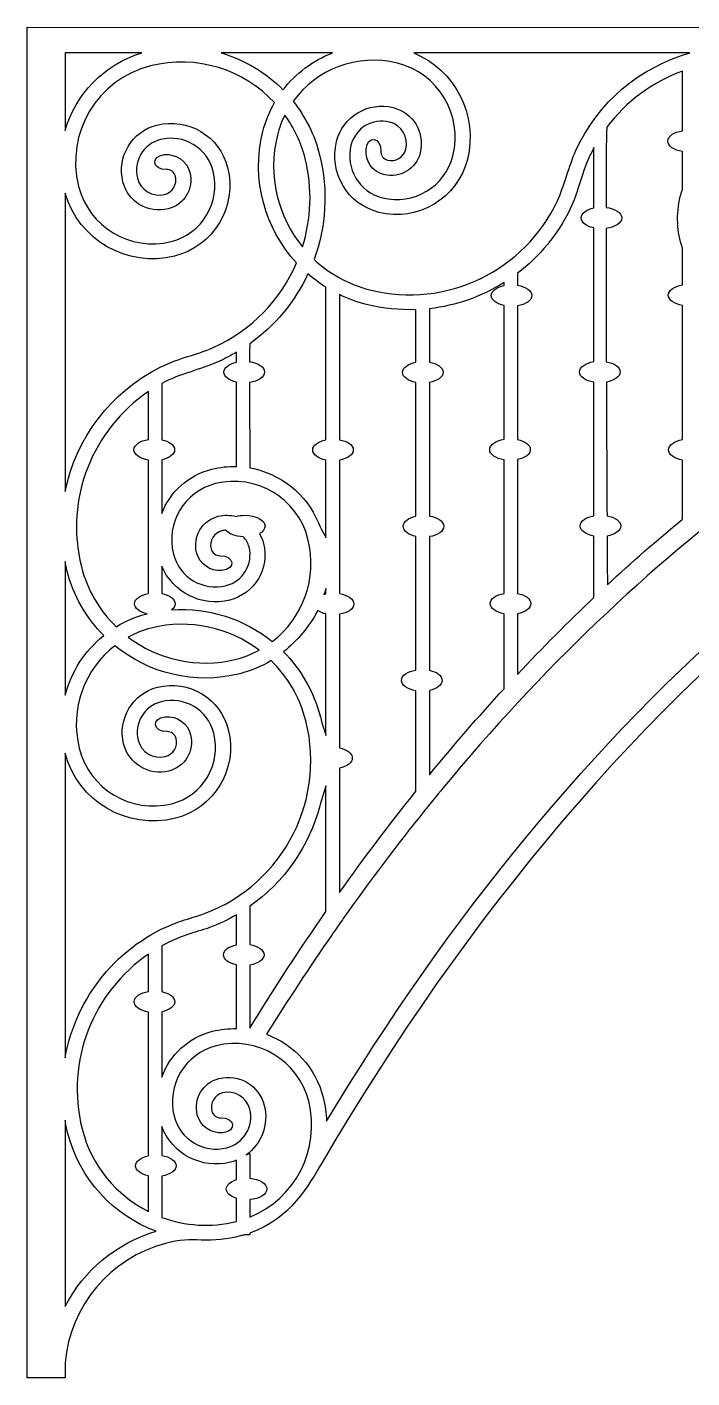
# Model space of a CAD drawing. Header units: centimetres. Extents: x -57 to 65, y -15 to 39.
# Drawn here: x -57.2 to -30.7, y -14.8 to 39.1 of the extents above; entities that cross this region are included whole.
import ezdxf

# ---------------------------------------------------------------- set-up
doc = ezdxf.new("R2010")
doc.units = ezdxf.units.CM
doc.header["$MEASUREMENT"] = 0
doc.layers.add('layer 1', color=7, linetype='Continuous')

msp = doc.modelspace()

# ---------------------------------------------------------------- linework, layer by layer
at = {"layer": 'layer 1', "color": 251}
for points, knots in [([(3.65986, 39.08282), (3.65986, 39.08282), (3.65986, 39.07591), (3.65986, 39.07591), (3.65986, 39.07591), (3.65986, 39.07591), (-57.24588, 39.08034), (-57.24588, 39.08034), (-57.24588, 39.08034), (-57.24588, 39.08034), (-57.24588, -14.76197), (-57.24588, -14.76197), (-57.24588, -14.76197), (-57.24588, -14.76197), (-55.72585, -14.75709), (-55.72585, -14.75709), (-55.72585, -14.75709), (-55.72585, -14.75709), (-55.72585, -14.15892), (-55.72585, -14.15892), (-55.72585, -14.15892), (-55.53004, -11.87684), (-53.9059, -9.97495), (-51.72323, -9.39904), (-51.72323, -9.39904), (-51.13109, -9.24296), (-50.75898, -9.24624), (-50.29951, -9.26229), (-50.29951, -9.26229), (-49.78382, -9.28082), (-49.25766, -9.23098), (-48.73159, -9.09885), (-48.73159, -9.09885), (-48.67626, -9.0851), (-48.62491, -9.06736), (-48.57143, -9.05167), (-48.57143, -9.05167), (-48.57143, -9.05167), (-48.35788, -9.05167), (-48.35788, -9.05167), (-48.35788, -9.05167), (-48.35788, -9.05167), (-48.35788, -8.98613), (-48.35788, -8.98613), (-48.35788, -8.98613), (-46.73037, -8.41998), (-45.999, -7.06579), (-45.47471, -6.17062), (-45.47471, -6.17062), (-33.79489, 13.76541), (-17.38569, 27.05625), (1.39472, 28.83878), (1.39472, 28.83878), (3.35133, 29.02439), (4.46767, 29.02138), (6.13766, 28.8723), (6.13766, 28.8723), (25.02529, 27.18697), (41.53106, 13.86767), (53.26347, -6.15909), (53.26347, -6.15909), (53.78803, -7.05444), (54.5194, -8.40854), (56.14665, -8.97469), (56.14665, -8.97469), (56.14665, -8.97469), (56.14665, -9.04031), (56.14665, -9.04031), (56.14665, -9.04031), (56.14665, -9.04031), (56.36082, -9.04031), (56.36082, -9.04031), (56.36082, -9.04031), (56.41394, -9.0561), (56.46564, -9.07366), (56.52089, -9.08723), (56.52089, -9.08723), (57.04669, -9.21954), (57.57285, -9.26938), (58.0888, -9.25103), (58.0888, -9.25103), (58.54774, -9.2348), (58.92074, -9.23143), (59.51226, -9.3876), (59.51226, -9.3876), (61.69492, -9.96333), (63.31906, -11.86549), (63.51488, -14.14757), (63.51488, -14.14757), (63.51488, -14.14757), (63.51488, -14.74565), (63.51488, -14.74565), (63.51488, -14.74565), (63.51488, -14.74565), (65.0349, -14.7507), (65.0349, -14.7507), (65.0349, -14.7507), (65.0349, -14.7507), (65.0349, 39.09178), (65.0349, 39.09178), (65.0349, 39.09178), (65.0349, 39.09178), (3.65986, 39.08282), (3.65986, 39.08282)], [0, 0, 0, 0, 0.03846154, 0.03846154, 0.03846154, 0.03846154, 0.07692308, 0.07692308, 0.07692308, 0.07692308, 0.11538462, 0.11538462, 0.11538462, 0.11538462, 0.15384615, 0.15384615, 0.15384615, 0.15384615, 0.19230769, 0.19230769, 0.19230769, 0.19230769, 0.23076923, 0.23076923, 0.23076923, 0.23076923, 0.26923077, 0.26923077, 0.26923077, 0.26923077, 0.30769231, 0.30769231, 0.30769231, 0.30769231, 0.34615385, 0.34615385, 0.34615385, 0.34615385, 0.38461538, 0.38461538, 0.38461538, 0.38461538, 0.42307692, 0.42307692, 0.42307692, 0.42307692, 0.46153846, 0.46153846, 0.46153846, 0.46153846, 0.5, 0.5, 0.5, 0.5, 0.53846154, 0.53846154, 0.53846154, 0.53846154, 0.57692308, 0.57692308, 0.57692308, 0.57692308, 0.61538462, 0.61538462, 0.61538462, 0.61538462, 0.65384615, 0.65384615, 0.65384615, 0.65384615, 0.69230769, 0.69230769, 0.69230769, 0.69230769, 0.73076923, 0.73076923, 0.73076923, 0.73076923, 0.76923077, 0.76923077, 0.76923077, 0.76923077, 0.80769231, 0.80769231, 0.80769231, 0.80769231, 0.84615385, 0.84615385, 0.84615385, 0.84615385, 0.88461538, 0.88461538, 0.88461538, 0.88461538, 0.92307692, 0.92307692, 0.92307692, 0.92307692, 0.96153846, 0.96153846, 0.96153846, 0.96153846, 1, 1, 1, 1]), ([(-55.72585, 38.05854), (-55.72585, 38.05854), (-52.66486, 38.05854), (-52.66486, 38.05854), (-52.66486, 38.05854), (-54.19181, 37.6012), (-55.31063, 36.40504), (-55.72585, 34.96208), (-55.72585, 34.96208), (-55.72585, 34.96208), (-55.72585, 38.05854), (-55.72585, 38.05854)], [0, 0, 0, 0, 0.33333333, 0.33333333, 0.33333333, 0.33333333, 0.66666667, 0.66666667, 0.66666667, 0.66666667, 1, 1, 1, 1]), ([(-55.72585, 32.46308), (-55.17841, 30.60029), (-53.25576, 29.48528), (-51.35599, 29.9624), (-51.35599, 29.9624), (-49.79721, 30.35393), (-48.85194, 31.93479), (-49.2433, 33.49269), (-49.2433, 33.49269), (-49.55644, 34.7394), (-50.82106, 35.49533), (-52.06758, 35.18219), (-52.06758, 35.18219), (-53.06509, 34.93184), (-53.66938, 33.91996), (-53.41885, 32.92317), (-53.41885, 32.92317), (-53.21842, 32.1252), (-52.40884, 31.64214), (-51.61113, 31.84221), (-51.61113, 31.84221), (-50.97288, 32.00264), (-50.58667, 32.65064), (-50.74683, 33.28845), (-50.74683, 33.28845), (-50.86291, 33.75023), (-51.29799, 34.04687), (-51.75746, 34.00475), (-51.75746, 34.00475), (-52.33488, 33.95154), (-52.24167, 33.38787), (-51.68722, 33.41243), (-51.68722, 33.41243), (-51.52094, 33.41961), (-51.36637, 33.31009), (-51.32486, 33.14363), (-51.32486, 33.14363), (-51.24478, 32.82464), (-51.4382, 32.50006), (-51.75622, 32.42016), (-51.75622, 32.42016), (-52.23466, 32.30026), (-52.72109, 32.59078), (-52.84081, 33.06799), (-52.84081, 33.06799), (-53.01099, 33.74517), (-52.59915, 34.43459), (-51.92241, 34.6046), (-51.92241, 34.6046), (-50.99612, 34.83712), (-50.05386, 34.27301), (-49.82133, 33.34752), (-49.82133, 33.34752), (-49.51068, 32.1103), (-50.26404, 30.851), (-51.50081, 30.54025), (-51.50081, 30.54025), (-53.12708, 30.13196), (-54.78208, 31.1221), (-55.19091, 32.74793), (-55.19091, 32.74793), (-55.72133, 34.86036), (-54.43445, 37.01048), (-52.32264, 37.5408), (-52.32264, 37.5408), (-50.46819, 38.00657), (-48.59289, 37.38321), (-47.36925, 36.07833), (-47.36925, 36.07833), (-47.57118, 35.72546), (-47.73223, 35.34217), (-47.83643, 34.92865), (-47.83643, 34.92865), (-48.32152, 32.99589), (-47.75085, 31.04788), (-46.49208, 29.68588), (-46.49208, 29.68588), (-47.12821, 28.21694), (-48.29501, 26.99302), (-49.81619, 26.31655), (-49.81619, 26.31655), (-50.60227, 25.96696), (-51.0621, 25.9588), (-51.93128, 25.52709), (-51.93128, 25.52709), (-53.91476, 24.542), (-55.29724, 22.68879), (-55.72585, 20.57033), (-55.72585, 20.57033), (-55.72585, 20.57033), (-55.72585, 32.46308), (-55.72585, 32.46308)], [0, 0, 0, 0, 0.04347826, 0.04347826, 0.04347826, 0.04347826, 0.08695652, 0.08695652, 0.08695652, 0.08695652, 0.13043478, 0.13043478, 0.13043478, 0.13043478, 0.17391304, 0.17391304, 0.17391304, 0.17391304, 0.2173913, 0.2173913, 0.2173913, 0.2173913, 0.26086957, 0.26086957, 0.26086957, 0.26086957, 0.30434783, 0.30434783, 0.30434783, 0.30434783, 0.34782609, 0.34782609, 0.34782609, 0.34782609, 0.39130435, 0.39130435, 0.39130435, 0.39130435, 0.43478261, 0.43478261, 0.43478261, 0.43478261, 0.47826087, 0.47826087, 0.47826087, 0.47826087, 0.52173913, 0.52173913, 0.52173913, 0.52173913, 0.56521739, 0.56521739, 0.56521739, 0.56521739, 0.60869565, 0.60869565, 0.60869565, 0.60869565, 0.65217391, 0.65217391, 0.65217391, 0.65217391, 0.69565217, 0.69565217, 0.69565217, 0.69565217, 0.73913043, 0.73913043, 0.73913043, 0.73913043, 0.7826087, 0.7826087, 0.7826087, 0.7826087, 0.82608696, 0.82608696, 0.82608696, 0.82608696, 0.86956522, 0.86956522, 0.86956522, 0.86956522, 0.91304348, 0.91304348, 0.91304348, 0.91304348, 0.95652174, 0.95652174, 0.95652174, 0.95652174, 1, 1, 1, 1]), ([(-45.06375, 38.05854), (-45.83769, 37.75879), (-46.5233, 37.25258), (-47.03438, 36.58666), (-47.03438, 36.58666), (-47.716, 37.27883), (-48.56416, 37.78601), (-49.49657, 38.05854), (-49.49657, 38.05854), (-49.49657, 38.05854), (-45.06375, 38.05854), (-45.06375, 38.05854)], [0, 0, 0, 0, 0.33333333, 0.33333333, 0.33333333, 0.33333333, 0.66666667, 0.66666667, 0.66666667, 0.66666667, 1, 1, 1, 1]), ([(-42.46534, 37.65175), (-40.8396, 37.24345), (-39.84946, 35.58791), (-40.25766, 33.96191), (-40.25766, 33.96191), (-40.56806, 32.72505), (-41.82771, 31.97151), (-43.0651, 32.28234), (-43.0651, 32.28234), (-43.99051, 32.51487), (-44.55445, 33.45757), (-44.32201, 34.3836), (-44.32201, 34.3836), (-44.15183, 35.05998), (-43.46258, 35.47218), (-42.78549, 35.30209), (-42.78549, 35.30209), (-42.30828, 35.18219), (-42.0174, 34.6955), (-42.13783, 34.21741), (-42.13783, 34.21741), (-42.21756, 33.89921), (-42.54196, 33.70579), (-42.86096, 33.7857), (-42.86096, 33.7857), (-43.0275, 33.82756), (-43.1372, 33.98195), (-43.12984, 34.14806), (-43.12984, 34.14806), (-43.1051, 34.70268), (-43.66904, 34.79615), (-43.72224, 34.21856), (-43.72224, 34.21856), (-43.76437, 33.75892), (-43.46746, 33.32384), (-43.00613, 33.20793), (-43.00613, 33.20793), (-42.36788, 33.04768), (-41.71987, 33.43398), (-41.5598, 34.07223), (-41.5598, 34.07223), (-41.35937, 34.86985), (-41.8427, 35.67961), (-42.6404, 35.88004), (-42.6404, 35.88004), (-43.63729, 36.13021), (-44.64916, 35.52593), (-44.89969, 34.52868), (-44.89969, 34.52868), (-45.21256, 33.28216), (-44.45672, 32.01762), (-43.21019, 31.70448), (-43.21019, 31.70448), (-41.65203, 31.31322), (-40.07125, 32.25849), (-39.67954, 33.81683), (-39.67954, 33.81683), (-39.23471, 35.58898), (-40.17546, 37.38091), (-41.81574, 38.05854), (-41.81574, 38.05854), (-41.81574, 38.05854), (-30.80964, 38.05854), (-30.80964, 38.05854), (-30.80964, 38.05854), (-32.7925, 37.49762), (-34.48697, 36.09101), (-35.36165, 34.14469), (-35.36165, 34.14469), (-35.60695, 33.5984), (-35.8416, 32.68399), (-36.08912, 32.15677), (-36.08912, 32.15677), (-37.38389, 29.39598), (-40.49835, 27.84163), (-43.56457, 28.61166), (-43.56457, 28.61166), (-44.42985, 28.82903), (-45.18631, 29.25887), (-45.79548, 29.82981), (-45.79548, 29.82981), (-45.32288, 31.12033), (-45.21256, 32.55886), (-45.57244, 33.99206), (-45.57244, 33.99206), (-45.77535, 34.79828), (-46.14444, 35.51732), (-46.62901, 36.1295), (-46.62901, 36.1295), (-45.70937, 37.40086), (-44.0776, 38.05685), (-42.46534, 37.65175)], [0, 0, 0, 0, 0.04347826, 0.04347826, 0.04347826, 0.04347826, 0.08695652, 0.08695652, 0.08695652, 0.08695652, 0.13043478, 0.13043478, 0.13043478, 0.13043478, 0.17391304, 0.17391304, 0.17391304, 0.17391304, 0.2173913, 0.2173913, 0.2173913, 0.2173913, 0.26086957, 0.26086957, 0.26086957, 0.26086957, 0.30434783, 0.30434783, 0.30434783, 0.30434783, 0.34782609, 0.34782609, 0.34782609, 0.34782609, 0.39130435, 0.39130435, 0.39130435, 0.39130435, 0.43478261, 0.43478261, 0.43478261, 0.43478261, 0.47826087, 0.47826087, 0.47826087, 0.47826087, 0.52173913, 0.52173913, 0.52173913, 0.52173913, 0.56521739, 0.56521739, 0.56521739, 0.56521739, 0.60869565, 0.60869565, 0.60869565, 0.60869565, 0.65217391, 0.65217391, 0.65217391, 0.65217391, 0.69565217, 0.69565217, 0.69565217, 0.69565217, 0.73913043, 0.73913043, 0.73913043, 0.73913043, 0.7826087, 0.7826087, 0.7826087, 0.7826087, 0.82608696, 0.82608696, 0.82608696, 0.82608696, 0.86956522, 0.86956522, 0.86956522, 0.86956522, 0.91304348, 0.91304348, 0.91304348, 0.91304348, 0.95652174, 0.95652174, 0.95652174, 0.95652174, 1, 1, 1, 1]), ([(-31.0999, 34.12926), (-31.0999, 34.12926), (-31.0999, 32.61029), (-31.0999, 32.61029), (-31.0999, 32.61029), (-31.13227, 32.52055), (-31.161, 32.42805), (-31.18486, 32.33325), (-31.18486, 32.33325), (-31.36178, 31.62902), (-31.31744, 30.92203), (-31.0999, 30.2821), (-31.0999, 30.2821), (-31.0999, 30.2821), (-31.0999, 28.81315), (-31.0999, 28.81315), (-31.0999, 28.81315), (-31.42625, 28.75737), (-31.66419, 28.59623), (-31.66419, 28.40379), (-31.66419, 28.40379), (-31.66419, 28.21099), (-31.42625, 28.04977), (-31.0999, 27.99416), (-31.0999, 27.99416), (-31.0999, 27.99416), (-31.0999, 22.64755), (-31.0999, 22.64755), (-31.0999, 22.64755), (-31.42404, 22.59106), (-31.65967, 22.43037), (-31.65967, 22.23881), (-31.65967, 22.23881), (-31.65967, 22.0469), (-31.42404, 21.88656), (-31.0999, 21.82998), (-31.0999, 21.82998), (-31.0999, 21.82998), (-31.0999, 19.47456), (-31.0999, 19.47456), (-31.0999, 19.47456), (-32.11426, 18.63837), (-33.11212, 17.7652), (-34.0934, 16.85504), (-34.0934, 16.85504), (-34.0934, 16.85504), (-34.09827, 17.60326), (-34.10475, 18.79676), (-34.10475, 18.79676), (-33.7885, 18.85573), (-33.56032, 19.01447), (-33.56032, 19.2031), (-33.56032, 19.2031), (-33.56032, 19.39271), (-33.79063, 19.55189), (-34.109, 19.61007), (-34.109, 19.61007), (-34.11663, 21.0729), (-34.12639, 22.97062), (-34.13375, 24.93469), (-34.13375, 24.93469), (-33.81449, 24.9926), (-33.5832, 25.15205), (-33.5832, 25.34201), (-33.5832, 25.34201), (-33.5832, 25.5325), (-33.816, 25.6924), (-34.13676, 25.74986), (-34.13676, 25.74986), (-34.1435, 27.61229), (-34.14838, 29.48608), (-34.149, 31.0626), (-34.149, 31.0626), (-33.78939, 31.10685), (-33.52086, 31.27765), (-33.52086, 31.48278), (-33.52086, 31.48278), (-33.52086, 31.68781), (-33.78912, 31.85862), (-34.14838, 31.90278), (-34.14838, 31.90278), (-34.14661, 33.77683), (-34.13623, 35.06247), (-34.11113, 35.0959), (-34.11113, 35.0959), (-33.34553, 36.1272), (-32.29331, 36.90335), (-31.0999, 37.33799), (-31.0999, 37.33799), (-31.0999, 37.33799), (-31.0999, 34.95596), (-31.0999, 34.95596), (-31.0999, 34.95596), (-31.4384, 34.9039), (-31.68716, 34.73984), (-31.68716, 34.54261), (-31.68716, 34.54261), (-31.68716, 34.34555), (-31.4384, 34.18105), (-31.0999, 34.12926)], [0, 0, 0, 0, 0.04, 0.04, 0.04, 0.04, 0.08, 0.08, 0.08, 0.08, 0.12, 0.12, 0.12, 0.12, 0.16, 0.16, 0.16, 0.16, 0.2, 0.2, 0.2, 0.2, 0.24, 0.24, 0.24, 0.24, 0.28, 0.28, 0.28, 0.28, 0.32, 0.32, 0.32, 0.32, 0.36, 0.36, 0.36, 0.36, 0.4, 0.4, 0.4, 0.4, 0.44, 0.44, 0.44, 0.44, 0.48, 0.48, 0.48, 0.48, 0.52, 0.52, 0.52, 0.52, 0.56, 0.56, 0.56, 0.56, 0.6, 0.6, 0.6, 0.6, 0.64, 0.64, 0.64, 0.64, 0.68, 0.68, 0.68, 0.68, 0.72, 0.72, 0.72, 0.72, 0.76, 0.76, 0.76, 0.76, 0.8, 0.8, 0.8, 0.8, 0.84, 0.84, 0.84, 0.84, 0.88, 0.88, 0.88, 0.88, 0.92, 0.92, 0.92, 0.92, 0.96, 0.96, 0.96, 0.96, 1, 1, 1, 1]), ([(-46.25565, 30.32857), (-47.23755, 31.532), (-47.66465, 33.16456), (-47.2583, 34.78365), (-47.2583, 34.78365), (-47.18745, 35.06522), (-47.08599, 35.33118), (-46.96166, 35.58109), (-46.96166, 35.58109), (-46.59416, 35.07302), (-46.31241, 34.49126), (-46.15056, 33.84707), (-46.15056, 33.84707), (-45.84833, 32.64328), (-45.90917, 31.43409), (-46.25565, 30.32857)], [0, 0, 0, 0, 0.25, 0.25, 0.25, 0.25, 0.5, 0.5, 0.5, 0.5, 0.75, 0.75, 0.75, 0.75, 1, 1, 1, 1]), ([(-34.62807, 31.08166), (-34.62807, 31.08166), (-34.62807, 25.75332), (-34.62807, 25.75332), (-34.62807, 25.75332), (-34.95992, 25.6994), (-35.20309, 25.53676), (-35.20309, 25.34201), (-35.20309, 25.34201), (-35.20309, 25.14735), (-34.95992, 24.98471), (-34.62807, 24.9307), (-34.62807, 24.9307), (-34.62807, 24.9307), (-34.62807, 19.61069), (-34.62807, 19.61069), (-34.62807, 19.61069), (-34.9483, 19.55314), (-35.17985, 19.39351), (-35.17985, 19.2031), (-35.17985, 19.2031), (-35.17985, 19.01306), (-34.9483, 18.85334), (-34.62807, 18.79543), (-34.62807, 18.79543), (-34.62807, 18.79543), (-34.62807, 16.35381), (-34.62807, 16.35381), (-34.62807, 16.35381), (-35.66592, 15.37093), (-36.68427, 14.34682), (-37.6824, 13.28422), (-37.6824, 13.28422), (-37.6824, 13.28422), (-37.6824, 15.70349), (-37.6824, 15.70349), (-37.6824, 15.70349), (-37.36979, 15.76353), (-37.14525, 15.92148), (-37.14525, 16.10869), (-37.14525, 16.10869), (-37.14525, 16.29607), (-37.36979, 16.45375), (-37.6824, 16.51379), (-37.6824, 16.51379), (-37.6824, 16.51379), (-37.6824, 21.84648), (-37.6824, 21.84648), (-37.6824, 21.84648), (-37.38203, 21.90944), (-37.16821, 22.06482), (-37.16821, 22.24768), (-37.16821, 22.24768), (-37.16821, 22.43037), (-37.38203, 22.58574), (-37.6824, 22.64897), (-37.6824, 22.64897), (-37.6824, 22.64897), (-37.6824, 27.97678), (-37.6824, 27.97678), (-37.6824, 27.97678), (-37.34966, 28.03052), (-37.10587, 28.19343), (-37.10587, 28.38845), (-37.10587, 28.38845), (-37.10587, 28.58329), (-37.34966, 28.74628), (-37.6824, 28.80003), (-37.6824, 28.80003), (-37.6824, 28.80003), (-37.6824, 29.27528), (-37.6824, 29.27528), (-37.6824, 29.27528), (-36.80612, 29.94129), (-36.07564, 30.80852), (-35.5807, 31.83769), (-35.5807, 31.83769), (-35.25346, 32.51833), (-35.21896, 32.97451), (-34.85784, 33.81133), (-34.85784, 33.81133), (-34.78761, 33.973), (-34.70992, 34.12952), (-34.62807, 34.28303), (-34.62807, 34.28303), (-34.62807, 34.28303), (-34.62807, 31.8838), (-34.62807, 31.8838), (-34.62807, 31.8838), (-34.92781, 31.82057), (-35.14074, 31.66502), (-35.14074, 31.48278), (-35.14074, 31.48278), (-35.14074, 31.30027), (-34.92781, 31.14507), (-34.62807, 31.08166)], [0, 0, 0, 0, 0.04166667, 0.04166667, 0.04166667, 0.04166667, 0.08333333, 0.08333333, 0.08333333, 0.08333333, 0.125, 0.125, 0.125, 0.125, 0.16666667, 0.16666667, 0.16666667, 0.16666667, 0.20833333, 0.20833333, 0.20833333, 0.20833333, 0.25, 0.25, 0.25, 0.25, 0.29166667, 0.29166667, 0.29166667, 0.29166667, 0.33333333, 0.33333333, 0.33333333, 0.33333333, 0.375, 0.375, 0.375, 0.375, 0.41666667, 0.41666667, 0.41666667, 0.41666667, 0.45833333, 0.45833333, 0.45833333, 0.45833333, 0.5, 0.5, 0.5, 0.5, 0.54166667, 0.54166667, 0.54166667, 0.54166667, 0.58333333, 0.58333333, 0.58333333, 0.58333333, 0.625, 0.625, 0.625, 0.625, 0.66666667, 0.66666667, 0.66666667, 0.66666667, 0.70833333, 0.70833333, 0.70833333, 0.70833333, 0.75, 0.75, 0.75, 0.75, 0.79166667, 0.79166667, 0.79166667, 0.79166667, 0.83333333, 0.83333333, 0.83333333, 0.83333333, 0.875, 0.875, 0.875, 0.875, 0.91666667, 0.91666667, 0.91666667, 0.91666667, 0.95833333, 0.95833333, 0.95833333, 0.95833333, 1, 1, 1, 1]), ([(-45.31863, 21.8283), (-45.31863, 21.8283), (-45.31863, 18.72865), (-45.31863, 18.72865), (-45.31863, 18.72865), (-45.31863, 18.72865), (-45.55781, 19.16665), (-45.62379, 19.3269), (-45.62379, 19.3269), (-46.10436, 20.4961), (-47.15357, 21.30817), (-48.35788, 21.52039), (-48.35788, 21.52039), (-48.35788, 21.52039), (-48.36613, 23.47), (-48.36737, 24.92112), (-48.36737, 24.92112), (-48.0255, 24.97167), (-47.77311, 25.13724), (-47.77311, 25.33571), (-47.77311, 25.33571), (-47.77311, 25.53401), (-48.02523, 25.6994), (-48.36737, 25.75031), (-48.36737, 25.75031), (-48.36613, 26.17847), (-48.36374, 26.46261), (-48.35948, 26.46598), (-48.35948, 26.46598), (-47.35062, 27.18245), (-46.55505, 28.14696), (-46.03749, 29.24867), (-46.03749, 29.24867), (-45.81383, 29.05517), (-45.57306, 28.87887), (-45.31863, 28.72012), (-45.31863, 28.72012), (-45.31863, 28.72012), (-45.31863, 22.63647), (-45.31863, 22.63647), (-45.31863, 22.63647), (-45.62804, 22.57581), (-45.84993, 22.4184), (-45.84993, 22.23234), (-45.84993, 22.23234), (-45.84993, 22.04628), (-45.62804, 21.88914), (-45.31863, 21.8283)], [0, 0, 0, 0, 0.08333333, 0.08333333, 0.08333333, 0.08333333, 0.16666667, 0.16666667, 0.16666667, 0.16666667, 0.25, 0.25, 0.25, 0.25, 0.33333333, 0.33333333, 0.33333333, 0.33333333, 0.41666667, 0.41666667, 0.41666667, 0.41666667, 0.5, 0.5, 0.5, 0.5, 0.58333333, 0.58333333, 0.58333333, 0.58333333, 0.66666667, 0.66666667, 0.66666667, 0.66666667, 0.75, 0.75, 0.75, 0.75, 0.83333333, 0.83333333, 0.83333333, 0.83333333, 0.91666667, 0.91666667, 0.91666667, 0.91666667, 1, 1, 1, 1]), ([(-45.29752, -4.5267), (-45.30914, -4.21445), (-45.35162, -3.89829), (-45.43072, -3.58294), (-45.43072, -3.58294), (-45.73375, -2.37711), (-46.60702, -1.46634), (-47.68939, -1.0623), (-47.68939, -1.0623), (-46.84433, 0.29712), (-45.97329, 1.62205), (-45.07874, 2.91132), (-45.07874, 2.91132), (-45.00363, 3.01907), (-44.6825, 3.47703), (-44.63142, 3.54877), (-44.63142, 3.54877), (-43.57707, 5.04087), (-42.48973, 6.48303), (-41.37126, 7.87305), (-41.37126, 7.87305), (-41.32266, 7.9338), (-40.83934, 8.52806), (-40.66029, 8.74409), (-40.66029, 8.74409), (-36.74653, 13.47551), (-32.46562, 17.57408), (-27.88886, 20.92914), (-27.88886, 20.92914), (-27.63771, 21.11325), (-26.69856, 21.78032), (-26.55135, 21.88222), (-26.55135, 21.88222), (-25.41966, 22.6668), (-24.27122, 23.40712), (-23.10628, 24.10018), (-23.10628, 24.10018), (-22.7182, 24.33102), (-21.24438, 25.16154), (-20.89638, 25.34715), (-20.89638, 25.34715), (-17.65085, 27.08117), (-14.28861, 28.45461), (-10.83281, 29.44085), (-10.83281, 29.44085), (-9.82644, 28.61317), (-8.60128, 28.06742), (-7.29214, 27.88402), (-7.29214, 27.88402), (-22.2551, 23.45342), (-35.48536, 11.80995), (-45.29752, -4.5267)], [0, 0, 0, 0, 0.07692308, 0.07692308, 0.07692308, 0.07692308, 0.15384615, 0.15384615, 0.15384615, 0.15384615, 0.23076923, 0.23076923, 0.23076923, 0.23076923, 0.30769231, 0.30769231, 0.30769231, 0.30769231, 0.38461538, 0.38461538, 0.38461538, 0.38461538, 0.46153846, 0.46153846, 0.46153846, 0.46153846, 0.53846154, 0.53846154, 0.53846154, 0.53846154, 0.61538462, 0.61538462, 0.61538462, 0.61538462, 0.69230769, 0.69230769, 0.69230769, 0.69230769, 0.76923077, 0.76923077, 0.76923077, 0.76923077, 0.84615385, 0.84615385, 0.84615385, 0.84615385, 0.92307692, 0.92307692, 0.92307692, 0.92307692, 1, 1, 1, 1]), ([(-38.21671, 27.98796), (-38.21671, 27.98796), (-38.21671, 22.65846), (-38.21671, 22.65846), (-38.21671, 22.65846), (-38.54732, 22.60392), (-38.7881, 22.44154), (-38.7881, 22.24768), (-38.7881, 22.24768), (-38.7881, 22.05364), (-38.54732, 21.89153), (-38.21671, 21.83699), (-38.21671, 21.83699), (-38.21671, 21.83699), (-38.21671, 16.51556), (-38.21671, 16.51556), (-38.21671, 16.51556), (-38.53509, 16.45739), (-38.76548, 16.2982), (-38.76548, 16.10869), (-38.76548, 16.10869), (-38.76548, 15.91926), (-38.53509, 15.76007), (-38.21671, 15.70172), (-38.21671, 15.70172), (-38.21671, 15.70172), (-38.21671, 12.71159), (-38.21671, 12.71159), (-38.21671, 12.71159), (-39.23134, 11.60935), (-40.22459, 10.46596), (-41.19496, 9.28373), (-41.19496, 9.28373), (-41.19496, 9.28373), (-41.19496, 12.6465), (-41.19496, 12.6465), (-41.19496, 12.6465), (-40.89618, 12.71018), (-40.68414, 12.8651), (-40.68414, 13.04717), (-40.68414, 13.04717), (-40.68414, 13.22924), (-40.89618, 13.38417), (-41.19496, 13.44775), (-41.19496, 13.44775), (-41.19496, 13.44775), (-41.19496, 18.7768), (-41.19496, 18.7768), (-41.19496, 18.7768), (-40.86381, 18.83117), (-40.6218, 18.99355), (-40.6218, 19.18785), (-40.6218, 19.18785), (-40.6218, 19.38215), (-40.86381, 19.54471), (-41.19496, 19.5989), (-41.19496, 19.5989), (-41.19496, 19.5989), (-41.19496, 24.91961), (-41.19496, 24.91961), (-41.19496, 24.91961), (-40.87596, 24.97752), (-40.64503, 25.13697), (-40.64503, 25.32684), (-40.64503, 25.32684), (-40.64503, 25.51671), (-40.87596, 25.67608), (-41.19496, 25.73399), (-41.19496, 25.73399), (-41.19496, 25.73399), (-41.19496, 27.86309), (-41.19496, 27.86309), (-41.19496, 27.86309), (-40.12659, 27.9821), (-39.11161, 28.34615), (-38.21671, 28.90556), (-38.21671, 28.90556), (-38.21671, 28.90556), (-38.21671, 28.78868), (-38.21671, 28.78868), (-38.21671, 28.78868), (-38.51495, 28.72473), (-38.72575, 28.57007), (-38.72575, 28.38845), (-38.72575, 28.38845), (-38.72575, 28.20665), (-38.51495, 28.05199), (-38.21671, 27.98796)], [0, 0, 0, 0, 0.04545455, 0.04545455, 0.04545455, 0.04545455, 0.09090909, 0.09090909, 0.09090909, 0.09090909, 0.13636364, 0.13636364, 0.13636364, 0.13636364, 0.18181818, 0.18181818, 0.18181818, 0.18181818, 0.22727273, 0.22727273, 0.22727273, 0.22727273, 0.27272727, 0.27272727, 0.27272727, 0.27272727, 0.31818182, 0.31818182, 0.31818182, 0.31818182, 0.36363636, 0.36363636, 0.36363636, 0.36363636, 0.40909091, 0.40909091, 0.40909091, 0.40909091, 0.45454545, 0.45454545, 0.45454545, 0.45454545, 0.5, 0.5, 0.5, 0.5, 0.54545455, 0.54545455, 0.54545455, 0.54545455, 0.59090909, 0.59090909, 0.59090909, 0.59090909, 0.63636364, 0.63636364, 0.63636364, 0.63636364, 0.68181818, 0.68181818, 0.68181818, 0.68181818, 0.72727273, 0.72727273, 0.72727273, 0.72727273, 0.77272727, 0.77272727, 0.77272727, 0.77272727, 0.81818182, 0.81818182, 0.81818182, 0.81818182, 0.86363636, 0.86363636, 0.86363636, 0.86363636, 0.90909091, 0.90909091, 0.90909091, 0.90909091, 0.95454545, 0.95454545, 0.95454545, 0.95454545, 1, 1, 1, 1]), ([(-41.72963, 24.92218), (-41.72963, 24.92218), (-41.72963, 19.5887), (-41.72963, 19.5887), (-41.72963, 19.5887), (-42.02902, 19.52547), (-42.24168, 19.37009), (-42.24168, 19.18785), (-42.24168, 19.18785), (-42.24168, 19.00543), (-42.02902, 18.85041), (-41.72963, 18.787), (-41.72963, 18.787), (-41.72963, 18.787), (-41.72963, 13.45839), (-41.72963, 13.45839), (-41.72963, 13.45839), (-42.06112, 13.4043), (-42.30403, 13.24165), (-42.30403, 13.04717), (-42.30403, 13.04717), (-42.30403, 12.85242), (-42.06112, 12.69004), (-41.72963, 12.63577), (-41.72963, 12.63577), (-41.72963, 12.63577), (-41.72963, 8.62446), (-41.72963, 8.62446), (-41.72963, 8.62446), (-42.77511, 7.32463), (-43.79346, 5.97896), (-44.78396, 4.58929), (-44.78396, 4.58929), (-44.78396, 4.58929), (-44.78396, 9.55129), (-44.78396, 9.55129), (-44.78396, 9.55129), (-44.48297, 9.61434), (-44.26942, 9.7698), (-44.26942, 9.95284), (-44.26942, 9.95284), (-44.26942, 10.13544), (-44.48297, 10.29108), (-44.78396, 10.35404), (-44.78396, 10.35404), (-44.78396, 10.35404), (-44.78396, 15.68185), (-44.78396, 15.68185), (-44.78396, 15.68185), (-44.45122, 15.73533), (-44.20681, 15.89815), (-44.20681, 16.09352), (-44.20681, 16.09352), (-44.20681, 16.28845), (-44.45122, 16.45145), (-44.78396, 16.5051), (-44.78396, 16.5051), (-44.78396, 16.5051), (-44.78396, 21.82449), (-44.78396, 21.82449), (-44.78396, 21.82449), (-44.46284, 21.88177), (-44.23004, 22.04176), (-44.23004, 22.23234), (-44.23004, 22.23234), (-44.23004, 22.42301), (-44.46284, 22.58299), (-44.78396, 22.64028), (-44.78396, 22.64028), (-44.78396, 22.64028), (-44.78396, 28.42561), (-44.78396, 28.42561), (-44.78396, 28.42561), (-44.44599, 28.26261), (-44.08797, 28.12896), (-43.70939, 28.03389), (-43.70939, 28.03389), (-43.04577, 27.86708), (-42.381, 27.80385), (-41.72963, 27.82646), (-41.72963, 27.82646), (-41.72963, 27.82646), (-41.72963, 25.73151), (-41.72963, 25.73151), (-41.72963, 25.73151), (-42.04064, 25.67129), (-42.2643, 25.5137), (-42.2643, 25.32684), (-42.2643, 25.32684), (-42.2643, 25.13999), (-42.04064, 24.9824), (-41.72963, 24.92218)], [0, 0, 0, 0, 0.04347826, 0.04347826, 0.04347826, 0.04347826, 0.08695652, 0.08695652, 0.08695652, 0.08695652, 0.13043478, 0.13043478, 0.13043478, 0.13043478, 0.17391304, 0.17391304, 0.17391304, 0.17391304, 0.2173913, 0.2173913, 0.2173913, 0.2173913, 0.26086957, 0.26086957, 0.26086957, 0.26086957, 0.30434783, 0.30434783, 0.30434783, 0.30434783, 0.34782609, 0.34782609, 0.34782609, 0.34782609, 0.39130435, 0.39130435, 0.39130435, 0.39130435, 0.43478261, 0.43478261, 0.43478261, 0.43478261, 0.47826087, 0.47826087, 0.47826087, 0.47826087, 0.52173913, 0.52173913, 0.52173913, 0.52173913, 0.56521739, 0.56521739, 0.56521739, 0.56521739, 0.60869565, 0.60869565, 0.60869565, 0.60869565, 0.65217391, 0.65217391, 0.65217391, 0.65217391, 0.69565217, 0.69565217, 0.69565217, 0.69565217, 0.73913043, 0.73913043, 0.73913043, 0.73913043, 0.7826087, 0.7826087, 0.7826087, 0.7826087, 0.82608696, 0.82608696, 0.82608696, 0.82608696, 0.86956522, 0.86956522, 0.86956522, 0.86956522, 0.91304348, 0.91304348, 0.91304348, 0.91304348, 0.95652174, 0.95652174, 0.95652174, 0.95652174, 1, 1, 1, 1]), ([(-51.87053, 22.64223), (-51.87053, 22.64223), (-51.87053, 24.88387), (-51.87053, 24.88387), (-51.87053, 24.88387), (-51.09571, 25.29048), (-50.42296, 25.39424), (-49.56717, 25.77531), (-49.56717, 25.77531), (-49.33349, 25.87952), (-49.11009, 25.99888), (-48.89229, 26.12561), (-48.89229, 26.12561), (-48.89229, 26.12561), (-48.89229, 25.7347), (-48.89229, 25.7347), (-48.89229, 25.7347), (-49.18618, 25.66978), (-49.39273, 25.51583), (-49.39273, 25.33571), (-49.39273, 25.33571), (-49.39273, 25.1556), (-49.18618, 25.00164), (-48.89229, 24.93673), (-48.89229, 24.93673), (-48.89229, 24.93673), (-48.89229, 21.57271), (-48.89229, 21.57271), (-48.89229, 21.57271), (-49.21492, 21.58096), (-49.54367, 21.55001), (-49.87179, 21.46754), (-49.87179, 21.46754), (-50.82008, 21.22933), (-51.5393, 20.54976), (-51.87053, 19.70372), (-51.87053, 19.70372), (-51.87053, 19.70372), (-51.87053, 21.84036), (-51.87053, 21.84036), (-51.87053, 21.84036), (-51.57105, 21.90377), (-51.35847, 22.05896), (-51.35847, 22.24121), (-51.35847, 22.24121), (-51.35847, 22.42363), (-51.57105, 22.57882), (-51.87053, 22.64223)], [0, 0, 0, 0, 0.08333333, 0.08333333, 0.08333333, 0.08333333, 0.16666667, 0.16666667, 0.16666667, 0.16666667, 0.25, 0.25, 0.25, 0.25, 0.33333333, 0.33333333, 0.33333333, 0.33333333, 0.41666667, 0.41666667, 0.41666667, 0.41666667, 0.5, 0.5, 0.5, 0.5, 0.58333333, 0.58333333, 0.58333333, 0.58333333, 0.66666667, 0.66666667, 0.66666667, 0.66666667, 0.75, 0.75, 0.75, 0.75, 0.83333333, 0.83333333, 0.83333333, 0.83333333, 0.91666667, 0.91666667, 0.91666667, 0.91666667, 1, 1, 1, 1]), ([(-52.40485, 21.83034), (-52.40485, 21.83034), (-52.40485, 16.50936), (-52.40485, 16.50936), (-52.40485, 16.50936), (-52.7241, 16.45145), (-52.95512, 16.29208), (-52.95512, 16.10221), (-52.95512, 16.10221), (-52.95512, 15.92272), (-52.74947, 15.76894), (-52.45708, 15.70385), (-52.45708, 15.70385), (-52.90316, 15.58971), (-53.31686, 15.41359), (-53.69137, 15.18647), (-53.69137, 15.18647), (-54.34461, 15.8218), (-54.83955, 16.63564), (-55.07722, 17.58251), (-55.07722, 17.58251), (-55.76132, 20.30747), (-54.60738, 23.06631), (-52.40485, 24.55663), (-52.40485, 24.55663), (-52.40485, 24.55663), (-52.40485, 22.65216), (-52.40485, 22.65216), (-52.40485, 22.65216), (-52.73608, 22.59807), (-52.978, 22.43551), (-52.978, 22.24121), (-52.978, 22.24121), (-52.978, 22.0469), (-52.73608, 21.88452), (-52.40485, 21.83034)], [0, 0, 0, 0, 0.11111111, 0.11111111, 0.11111111, 0.11111111, 0.22222222, 0.22222222, 0.22222222, 0.22222222, 0.33333333, 0.33333333, 0.33333333, 0.33333333, 0.44444444, 0.44444444, 0.44444444, 0.44444444, 0.55555556, 0.55555556, 0.55555556, 0.55555556, 0.66666667, 0.66666667, 0.66666667, 0.66666667, 0.77777778, 0.77777778, 0.77777778, 0.77777778, 0.88888889, 0.88888889, 0.88888889, 0.88888889, 1, 1, 1, 1]), ([(-51.48307, 15.85443), (-51.39084, 15.92485), (-51.33524, 16.0098), (-51.33524, 16.10221), (-51.33524, 16.10221), (-51.33524, 16.28925), (-51.5589, 16.44675), (-51.87053, 16.50723), (-51.87053, 16.50723), (-51.87053, 16.50723), (-51.87053, 17.60308), (-51.87053, 17.60308), (-51.87053, 17.60308), (-51.43297, 16.56035), (-50.29038, 15.96369), (-49.1602, 16.24748), (-49.1602, 16.24748), (-48.16331, 16.49792), (-47.55867, 17.50979), (-47.80885, 18.50703), (-47.80885, 18.50703), (-47.84494, 18.64919), (-47.90604, 18.77769), (-47.9769, 18.89821), (-47.9769, 18.89821), (-47.83696, 18.97563), (-47.75023, 19.08063), (-47.75023, 19.19672), (-47.75023, 19.19672), (-47.75023, 19.43536), (-48.11259, 19.62869), (-48.5599, 19.62869), (-48.5599, 19.62869), (-48.68512, 19.62869), (-48.80245, 19.61238), (-48.90843, 19.58506), (-48.90843, 19.58506), (-49.13484, 19.63969), (-49.37534, 19.64811), (-49.61639, 19.58746), (-49.61639, 19.58746), (-50.2549, 19.42712), (-50.64112, 18.7792), (-50.48096, 18.14095), (-50.48096, 18.14095), (-50.36487, 17.67962), (-49.93015, 17.38271), (-49.47032, 17.42501), (-49.47032, 17.42501), (-48.89291, 17.47804), (-48.98638, 18.04198), (-49.54092, 18.01759), (-49.54092, 18.01759), (-49.70737, 18.00987), (-49.86142, 18.11975), (-49.90328, 18.2863), (-49.90328, 18.2863), (-49.98327, 18.6052), (-49.78985, 18.92952), (-49.47157, 19.0096), (-49.47157, 19.0096), (-49.41711, 19.02317), (-49.36311, 19.02991), (-49.30901, 19.03354), (-49.30901, 19.03354), (-49.19567, 18.88535), (-48.93202, 18.78017), (-48.61977, 18.76794), (-48.61977, 18.76794), (-48.51095, 18.6585), (-48.42723, 18.52184), (-48.38697, 18.36159), (-48.38697, 18.36159), (-48.21679, 17.68441), (-48.6289, 16.99525), (-49.30537, 16.82507), (-49.30537, 16.82507), (-50.23167, 16.5929), (-51.17393, 17.15648), (-51.40672, 18.08197), (-51.40672, 18.08197), (-51.71711, 19.31937), (-50.96375, 20.57893), (-49.72697, 20.88959), (-49.72697, 20.88959), (-48.10097, 21.29797), (-46.44561, 20.30747), (-46.03687, 18.68174), (-46.03687, 18.68174), (-45.64276, 17.11151), (-46.25379, 15.52178), (-47.46059, 14.5907), (-47.46059, 14.5907), (-48.56718, 15.49456), (-50.00012, 15.96706), (-51.48307, 15.85443)], [0, 0, 0, 0, 0.04166667, 0.04166667, 0.04166667, 0.04166667, 0.08333333, 0.08333333, 0.08333333, 0.08333333, 0.125, 0.125, 0.125, 0.125, 0.16666667, 0.16666667, 0.16666667, 0.16666667, 0.20833333, 0.20833333, 0.20833333, 0.20833333, 0.25, 0.25, 0.25, 0.25, 0.29166667, 0.29166667, 0.29166667, 0.29166667, 0.33333333, 0.33333333, 0.33333333, 0.33333333, 0.375, 0.375, 0.375, 0.375, 0.41666667, 0.41666667, 0.41666667, 0.41666667, 0.45833333, 0.45833333, 0.45833333, 0.45833333, 0.5, 0.5, 0.5, 0.5, 0.54166667, 0.54166667, 0.54166667, 0.54166667, 0.58333333, 0.58333333, 0.58333333, 0.58333333, 0.625, 0.625, 0.625, 0.625, 0.66666667, 0.66666667, 0.66666667, 0.66666667, 0.70833333, 0.70833333, 0.70833333, 0.70833333, 0.75, 0.75, 0.75, 0.75, 0.79166667, 0.79166667, 0.79166667, 0.79166667, 0.83333333, 0.83333333, 0.83333333, 0.83333333, 0.875, 0.875, 0.875, 0.875, 0.91666667, 0.91666667, 0.91666667, 0.91666667, 0.95833333, 0.95833333, 0.95833333, 0.95833333, 1, 1, 1, 1]), ([(-55.72585, 17.78852), (-55.70297, 17.67155), (-55.68461, 17.55484), (-55.65499, 17.43769), (-55.65499, 17.43769), (-55.39834, 16.41553), (-54.87564, 15.53287), (-54.18454, 14.83413), (-54.18454, 14.83413), (-54.9379, 14.22515), (-55.47904, 13.39224), (-55.72585, 12.46027), (-55.72585, 12.46027), (-55.72585, 12.46027), (-55.72585, 17.78852), (-55.72585, 17.78852)], [0, 0, 0, 0, 0.25, 0.25, 0.25, 0.25, 0.5, 0.5, 0.5, 0.5, 0.75, 0.75, 0.75, 0.75, 1, 1, 1, 1]), ([(-45.39898, 16.4722), (-45.35614, 16.59547), (-45.31863, 16.70499), (-45.31863, 16.70499), (-45.31863, 16.70499), (-45.31863, 16.70499), (-45.31863, 16.49357), (-45.31863, 16.49357), (-45.31863, 16.49357), (-45.34665, 16.48763), (-45.37264, 16.47982), (-45.39898, 16.4722)], [0, 0, 0, 0, 0.33333333, 0.33333333, 0.33333333, 0.33333333, 0.66666667, 0.66666667, 0.66666667, 0.66666667, 1, 1, 1, 1]), ([(-45.54433, 11.58248), (-45.80098, 12.60446), (-46.32341, 13.48695), (-47.01487, 14.18551), (-47.01487, 14.18551), (-46.46521, 14.6299), (-45.96717, 15.19578), (-45.65438, 15.82987), (-45.65438, 15.82987), (-45.56694, 15.77001), (-45.45272, 15.72167), (-45.31863, 15.69312), (-45.31863, 15.69312), (-45.31863, 15.69312), (-45.31863, 10.8442), (-45.31863, 10.8442), (-45.31863, 10.8442), (-45.31863, 10.8442), (-45.48083, 11.32956), (-45.54433, 11.58248)], [0, 0, 0, 0, 0.2, 0.2, 0.2, 0.2, 0.4, 0.4, 0.4, 0.4, 0.6, 0.6, 0.6, 0.6, 0.8, 0.8, 0.8, 0.8, 1, 1, 1, 1]), ([(-52.29399, 15.13113), (-50.74248, 15.52072), (-49.17643, 15.14683), (-47.98914, 14.25033), (-47.98914, 14.25033), (-48.27328, 14.09629), (-48.57791, 13.97107), (-48.90515, 13.88886), (-48.90515, 13.88886), (-50.45719, 13.49919), (-52.02324, 13.87334), (-53.21053, 14.76957), (-53.21053, 14.76957), (-52.92639, 14.9237), (-52.6215, 15.04892), (-52.29399, 15.13113)], [0, 0, 0, 0, 0.25, 0.25, 0.25, 0.25, 0.5, 0.5, 0.5, 0.5, 0.75, 0.75, 0.75, 0.75, 1, 1, 1, 1]), ([(-55.72585, 10.14644), (-55.21654, 8.22698), (-53.25913, 7.06754), (-51.32726, 7.55255), (-51.32726, 7.55255), (-49.7691, 7.94373), (-48.82383, 9.52486), (-49.21492, 11.08302), (-49.21492, 11.08302), (-49.52806, 12.32946), (-50.79259, 13.08566), (-52.03912, 12.77252), (-52.03912, 12.77252), (-53.03636, 12.52199), (-53.64064, 11.51012), (-53.39047, 10.51305), (-53.39047, 10.51305), (-53.18978, 9.71544), (-52.3801, 9.23229), (-51.58267, 9.43236), (-51.58267, 9.43236), (-50.94477, 9.59261), (-50.55793, 10.24062), (-50.71809, 10.8786), (-50.71809, 10.8786), (-50.83418, 11.34055), (-51.26926, 11.6372), (-51.72908, 11.59499), (-51.72908, 11.59499), (-52.30676, 11.54186), (-52.21329, 10.9782), (-51.65849, 11.00249), (-51.65849, 11.00249), (-51.4923, 11.00994), (-51.33799, 10.90042), (-51.29613, 10.73361), (-51.29613, 10.73361), (-51.21605, 10.41461), (-51.40973, 10.09003), (-51.72811, 10.01013), (-51.72811, 10.01013), (-52.20593, 9.89005), (-52.69262, 10.18093), (-52.81243, 10.65796), (-52.81243, 10.65796), (-52.98262, 11.3355), (-52.57042, 12.02474), (-51.89403, 12.19457), (-51.89403, 12.19457), (-50.968, 12.42728), (-50.02548, 11.86325), (-49.79295, 10.93767), (-49.79295, 10.93767), (-49.48194, 9.70036), (-50.23566, 8.44097), (-51.47243, 8.13041), (-51.47243, 8.13041), (-53.0987, 7.72193), (-54.75397, 8.71243), (-55.16218, 10.33808), (-55.16218, 10.33808), (-55.55664, 11.90848), (-54.94553, 13.4983), (-53.73908, 14.42947), (-53.73908, 14.42947), (-52.39536, 13.33175), (-50.57203, 12.85606), (-48.76033, 13.31083), (-48.76033, 13.31083), (-48.30716, 13.42496), (-47.88769, 13.60339), (-47.5083, 13.83343), (-47.5083, 13.83343), (-46.85444, 13.19829), (-46.36012, 12.38418), (-46.1221, 11.43704), (-46.1221, 11.43704), (-45.28103, 8.08837), (-47.21254, 4.68214), (-50.46083, 3.6512), (-50.46083, 3.6512), (-50.58427, 3.61192), (-51.09633, 3.45885), (-51.23379, 3.40768), (-51.23379, 3.40768), (-53.62725, 2.51251), (-55.29538, 0.41551), (-55.72585, -2.00296), (-55.72585, -2.00296), (-55.72585, -2.00296), (-55.72585, 10.14644), (-55.72585, 10.14644)], [0, 0, 0, 0, 0.04347826, 0.04347826, 0.04347826, 0.04347826, 0.08695652, 0.08695652, 0.08695652, 0.08695652, 0.13043478, 0.13043478, 0.13043478, 0.13043478, 0.17391304, 0.17391304, 0.17391304, 0.17391304, 0.2173913, 0.2173913, 0.2173913, 0.2173913, 0.26086957, 0.26086957, 0.26086957, 0.26086957, 0.30434783, 0.30434783, 0.30434783, 0.30434783, 0.34782609, 0.34782609, 0.34782609, 0.34782609, 0.39130435, 0.39130435, 0.39130435, 0.39130435, 0.43478261, 0.43478261, 0.43478261, 0.43478261, 0.47826087, 0.47826087, 0.47826087, 0.47826087, 0.52173913, 0.52173913, 0.52173913, 0.52173913, 0.56521739, 0.56521739, 0.56521739, 0.56521739, 0.60869565, 0.60869565, 0.60869565, 0.60869565, 0.65217391, 0.65217391, 0.65217391, 0.65217391, 0.69565217, 0.69565217, 0.69565217, 0.69565217, 0.73913043, 0.73913043, 0.73913043, 0.73913043, 0.7826087, 0.7826087, 0.7826087, 0.7826087, 0.82608696, 0.82608696, 0.82608696, 0.82608696, 0.86956522, 0.86956522, 0.86956522, 0.86956522, 0.91304348, 0.91304348, 0.91304348, 0.91304348, 0.95652174, 0.95652174, 0.95652174, 0.95652174, 1, 1, 1, 1]), ([(-48.35788, 2.51633), (-48.35788, 2.51633), (-48.35788, 4.0399), (-48.35788, 4.0399), (-48.35788, 4.0399), (-46.97665, 5.00894), (-45.98863, 6.43887), (-45.56268, 8.05219), (-45.56268, 8.05219), (-45.50096, 8.28489), (-45.31863, 8.83987), (-45.31863, 8.83987), (-45.31863, 8.83987), (-45.31863, 8.83987), (-45.31863, 3.83158), (-45.31863, 3.83158), (-45.31863, 3.83158), (-46.36438, 2.3324), (-47.37811, 0.78381), (-48.35788, -0.81186), (-48.35788, -0.81186), (-48.35788, -0.81186), (-48.35788, 1.6961), (-48.35788, 1.6961), (-48.35788, 1.6961), (-48.02976, 1.75126), (-47.78996, 1.91302), (-47.78996, 2.10617), (-47.78996, 2.10617), (-47.78996, 2.29941), (-48.02976, 2.46117), (-48.35788, 2.51633)], [0, 0, 0, 0, 0.125, 0.125, 0.125, 0.125, 0.25, 0.25, 0.25, 0.25, 0.375, 0.375, 0.375, 0.375, 0.5, 0.5, 0.5, 0.5, 0.625, 0.625, 0.625, 0.625, 0.75, 0.75, 0.75, 0.75, 0.875, 0.875, 0.875, 0.875, 1, 1, 1, 1]), ([(-48.89229, 1.70434), (-48.89229, 1.70434), (-48.89229, -0.83678), (-48.89229, -0.83678), (-48.89229, -0.83678), (-49.20569, -0.83128), (-49.52469, -0.86232), (-49.84368, -0.94231), (-49.84368, -0.94231), (-50.81769, -1.18708), (-51.55216, -1.89619), (-51.87053, -2.77397), (-51.87053, -2.77397), (-51.87053, -2.77397), (-51.87053, -0.16545), (-51.87053, -0.16545), (-51.87053, -0.16545), (-51.56741, -0.10275), (-51.35174, 0.05307), (-51.35174, 0.23646), (-51.35174, 0.23646), (-51.35174, 0.41995), (-51.56741, 0.57576), (-51.87053, 0.63855), (-51.87053, 0.63855), (-51.87053, 0.63855), (-51.87053, 2.45948), (-51.87053, 2.45948), (-51.87053, 2.45948), (-51.49318, 2.66664), (-51.09198, 2.84064), (-50.66675, 2.97233), (-50.66675, 2.97233), (-50.55368, 3.00754), (-50.07949, 3.14979), (-49.96039, 3.19395), (-49.96039, 3.19395), (-49.58517, 3.33248), (-49.23053, 3.50496), (-48.89229, 3.69962), (-48.89229, 3.69962), (-48.89229, 3.69962), (-48.89229, 2.50817), (-48.89229, 2.50817), (-48.89229, 2.50817), (-49.1947, 2.44556), (-49.40984, 2.28974), (-49.40984, 2.10617), (-49.40984, 2.10617), (-49.40984, 1.92286), (-49.1947, 1.76713), (-48.89229, 1.70434)], [0, 0, 0, 0, 0.07692308, 0.07692308, 0.07692308, 0.07692308, 0.15384615, 0.15384615, 0.15384615, 0.15384615, 0.23076923, 0.23076923, 0.23076923, 0.23076923, 0.30769231, 0.30769231, 0.30769231, 0.30769231, 0.38461538, 0.38461538, 0.38461538, 0.38461538, 0.46153846, 0.46153846, 0.46153846, 0.46153846, 0.53846154, 0.53846154, 0.53846154, 0.53846154, 0.61538462, 0.61538462, 0.61538462, 0.61538462, 0.69230769, 0.69230769, 0.69230769, 0.69230769, 0.76923077, 0.76923077, 0.76923077, 0.76923077, 0.84615385, 0.84615385, 0.84615385, 0.84615385, 0.92307692, 0.92307692, 0.92307692, 0.92307692, 1, 1, 1, 1]), ([(-52.40485, -0.1737), (-52.40485, -0.1737), (-52.40485, -5.9036), (-52.40485, -5.9036), (-52.40485, -5.9036), (-52.70397, -5.96709), (-52.91628, -6.12229), (-52.91628, -6.30444), (-52.91628, -6.30444), (-52.91628, -6.48633), (-52.70397, -6.64153), (-52.40485, -6.70511), (-52.40485, -6.70511), (-52.40485, -6.70511), (-52.40485, -8.12245), (-52.40485, -8.12245), (-52.40485, -8.12245), (-53.67647, -7.47958), (-54.67522, -6.3142), (-55.04849, -4.82725), (-55.04849, -4.82725), (-55.73046, -2.11373), (-54.58964, 0.6358), (-52.40485, 2.13029), (-52.40485, 2.13029), (-52.40485, 2.13029), (-52.40485, 0.64636), (-52.40485, 0.64636), (-52.40485, 0.64636), (-52.73271, 0.59102), (-52.97162, 0.42961), (-52.97162, 0.23646), (-52.97162, 0.23646), (-52.97162, 0.04322), (-52.73271, -0.11818), (-52.40485, -0.1737)], [0, 0, 0, 0, 0.11111111, 0.11111111, 0.11111111, 0.11111111, 0.22222222, 0.22222222, 0.22222222, 0.22222222, 0.33333333, 0.33333333, 0.33333333, 0.33333333, 0.44444444, 0.44444444, 0.44444444, 0.44444444, 0.55555556, 0.55555556, 0.55555556, 0.55555556, 0.66666667, 0.66666667, 0.66666667, 0.66666667, 0.77777778, 0.77777778, 0.77777778, 0.77777778, 0.88888889, 0.88888889, 0.88888889, 0.88888889, 1, 1, 1, 1]), ([(-48.35788, -8.34717), (-48.35788, -8.34717), (-48.35788, -7.65313), (-48.35788, -7.65313), (-48.35788, -7.65313), (-47.97176, -7.62032), (-47.67565, -7.44304), (-47.67565, -7.22772), (-47.67565, -7.22772), (-47.67565, -7.01249), (-47.97176, -6.83583), (-48.35788, -6.80284), (-48.35788, -6.80284), (-48.35788, -6.80284), (-48.35788, -5.81128), (-48.35788, -5.81128), (-48.35788, -5.81128), (-48.35788, -5.81128), (-48.49721, -5.86599), (-48.49721, -5.86599), (-48.49721, -5.86599), (-47.89753, -5.43287), (-47.58953, -4.66425), (-47.78047, -3.903), (-47.78047, -3.903), (-47.98125, -3.10547), (-48.79084, -2.62215), (-49.58827, -2.82221), (-49.58827, -2.82221), (-50.22652, -2.98282), (-50.61301, -3.63065), (-50.45284, -4.26872), (-50.45284, -4.26872), (-50.33676, -4.7305), (-49.90168, -5.02714), (-49.44195, -4.98502), (-49.44195, -4.98502), (-48.86418, -4.93198), (-48.95765, -4.36805), (-49.51245, -4.39244), (-49.51245, -4.39244), (-49.67873, -4.39997), (-49.83268, -4.2901), (-49.87481, -4.12346), (-49.87481, -4.12346), (-49.95489, -3.80465), (-49.7612, -3.47998), (-49.44345, -3.40016), (-49.44345, -3.40016), (-48.96501, -3.28017), (-48.47832, -3.57079), (-48.35824, -4.04826), (-48.35824, -4.04826), (-48.18832, -4.72544), (-48.60052, -5.41469), (-49.27726, -5.5846), (-49.27726, -5.5846), (-50.20329, -5.81713), (-51.14581, -5.25337), (-51.37799, -4.32796), (-51.37799, -4.32796), (-51.689, -3.09066), (-50.93563, -1.831), (-49.69886, -1.52044), (-49.69886, -1.52044), (-48.07224, -1.11179), (-46.41723, -2.10237), (-46.00876, -3.72811), (-46.00876, -3.72811), (-45.52331, -5.66034), (-46.56117, -7.62032), (-48.35788, -8.34717)], [0, 0, 0, 0, 0.05555556, 0.05555556, 0.05555556, 0.05555556, 0.11111111, 0.11111111, 0.11111111, 0.11111111, 0.16666667, 0.16666667, 0.16666667, 0.16666667, 0.22222222, 0.22222222, 0.22222222, 0.22222222, 0.27777778, 0.27777778, 0.27777778, 0.27777778, 0.33333333, 0.33333333, 0.33333333, 0.33333333, 0.38888889, 0.38888889, 0.38888889, 0.38888889, 0.44444444, 0.44444444, 0.44444444, 0.44444444, 0.5, 0.5, 0.5, 0.5, 0.55555556, 0.55555556, 0.55555556, 0.55555556, 0.61111111, 0.61111111, 0.61111111, 0.61111111, 0.66666667, 0.66666667, 0.66666667, 0.66666667, 0.72222222, 0.72222222, 0.72222222, 0.72222222, 0.77777778, 0.77777778, 0.77777778, 0.77777778, 0.83333333, 0.83333333, 0.83333333, 0.83333333, 0.88888889, 0.88888889, 0.88888889, 0.88888889, 0.94444444, 0.94444444, 0.94444444, 0.94444444, 1, 1, 1, 1]), ([(-55.72585, -11.9077), (-55.72585, -11.9077), (-55.72585, -4.48032), (-55.72585, -4.48032), (-55.72585, -4.48032), (-55.69685, -4.64421), (-55.66812, -4.80827), (-55.62661, -4.97234), (-55.62661, -4.97234), (-55.15367, -6.85632), (-53.78919, -8.27977), (-52.09747, -8.91146), (-52.09747, -8.91146), (-53.6841, -9.38698), (-54.98801, -10.47964), (-55.72585, -11.9077)], [0, 0, 0, 0, 0.25, 0.25, 0.25, 0.25, 0.5, 0.5, 0.5, 0.5, 0.75, 0.75, 0.75, 0.75, 1, 1, 1, 1]), ([(-48.89229, -6.85632), (-49.13244, -6.93134), (-49.29553, -7.06862), (-49.29553, -7.22772), (-49.29553, -7.22772), (-49.29553, -7.387), (-49.13244, -7.52419), (-48.89229, -7.59948), (-48.89229, -7.59948), (-48.89229, -7.59948), (-48.89229, -8.52418), (-48.89229, -8.52418), (-48.89229, -8.52418), (-49.91702, -8.7779), (-50.94725, -8.70004), (-51.87053, -8.35887), (-51.87053, -8.35887), (-51.87053, -8.35887), (-51.87053, -6.71549), (-51.87053, -6.71549), (-51.87053, -6.71549), (-51.53903, -6.66157), (-51.2964, -6.49884), (-51.2964, -6.30444), (-51.2964, -6.30444), (-51.2964, -6.10978), (-51.53903, -5.94723), (-51.87053, -5.89322), (-51.87053, -5.89322), (-51.87053, -5.89322), (-51.87053, -4.7391), (-51.87053, -4.7391), (-51.87053, -4.7391), (-51.45532, -5.82396), (-50.28665, -6.45245), (-49.13182, -6.16246), (-49.13182, -6.16246), (-49.04873, -6.14189), (-48.96953, -6.11377), (-48.89229, -6.08256), (-48.89229, -6.08256), (-48.89229, -6.08256), (-48.89229, -6.85632), (-48.89229, -6.85632)], [0, 0, 0, 0, 0.09090909, 0.09090909, 0.09090909, 0.09090909, 0.18181818, 0.18181818, 0.18181818, 0.18181818, 0.27272727, 0.27272727, 0.27272727, 0.27272727, 0.36363636, 0.36363636, 0.36363636, 0.36363636, 0.45454545, 0.45454545, 0.45454545, 0.45454545, 0.54545455, 0.54545455, 0.54545455, 0.54545455, 0.63636364, 0.63636364, 0.63636364, 0.63636364, 0.72727273, 0.72727273, 0.72727273, 0.72727273, 0.81818182, 0.81818182, 0.81818182, 0.81818182, 0.90909091, 0.90909091, 0.90909091, 0.90909091, 1, 1, 1, 1])]:
    msp.add_open_spline(points, degree=3, knots=knots, dxfattribs=at)

doc.saveas('drawing.dxf')
